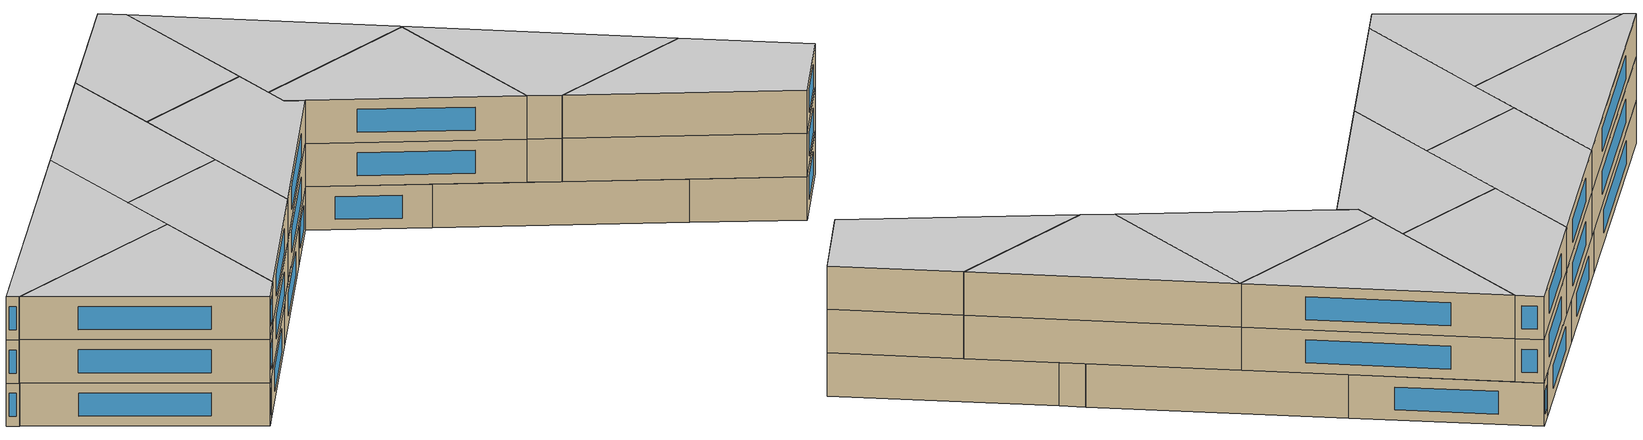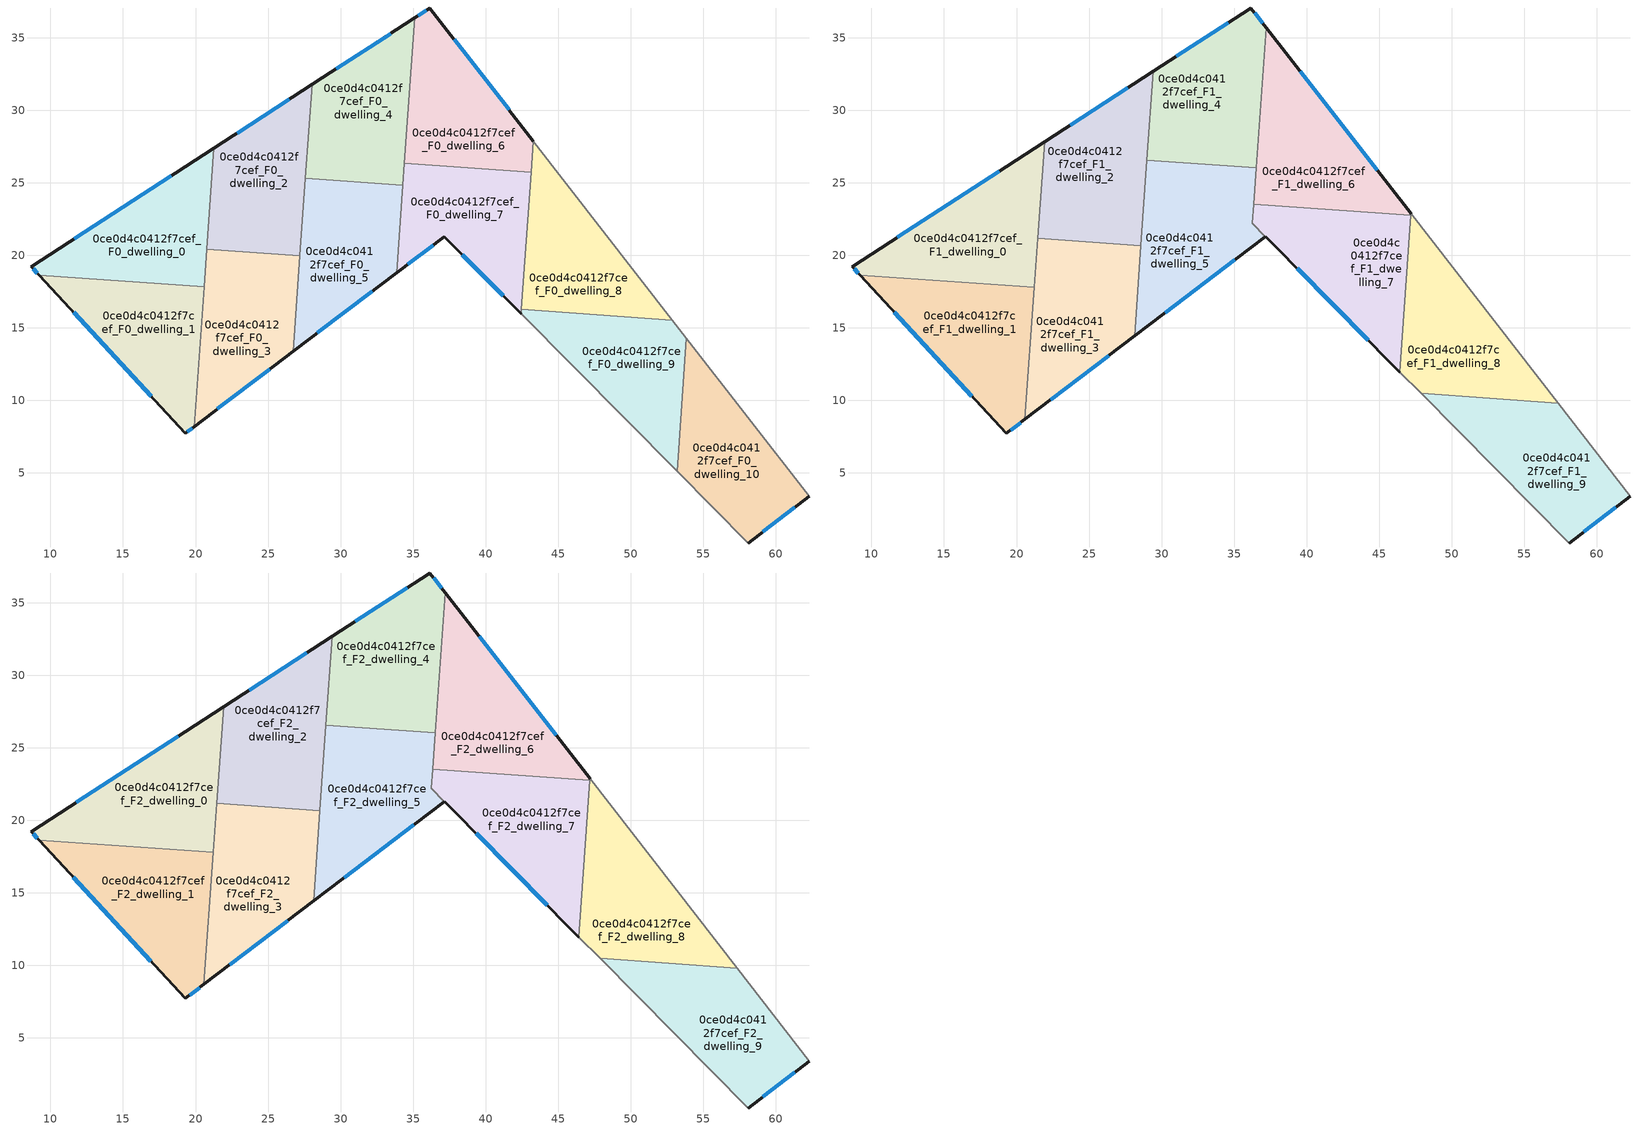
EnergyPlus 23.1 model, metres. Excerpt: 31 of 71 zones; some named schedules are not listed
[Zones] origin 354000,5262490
0ce0d4c0412f7cef_F0_dwelling_0
 floor ground (EU_floor_Construction): 21.27,27.39 20.59,17.82 9.22,18.62 8.67,19.22 z0
 wall outside (EU_wall_Construction): 21.27,27.39 8.67,19.22 9.22,18.62 z0:3
 wall to 0ce0d4c0412f7cef_F0_dwelling_1 (EU_wall_Construction): 9.22,18.62 20.59,17.82 z0:3
 wall to 0ce0d4c0412f7cef_F0_dwelling_2 (EU_wall_Construction): 20.78,20.41 21.27,27.39 z0:3
 wall to 0ce0d4c0412f7cef_F0_dwelling_3 (EU_wall_Construction): 20.6,17.82 20.78,20.41 z0:3
 window (EU_Window_Construction): 8.8,19.08 9.09,18.76 / 18.31,25.47 11.63,21.14 z0.7:2.3
0ce0d4c0412f7cef_F0_dwelling_1
 floor ground (EU_floor_Construction): 20.59,17.82 19.91,8.19 19.3,7.72 9.22,18.62 z0
 wall outside (EU_wall_Construction): 9.22,18.62 19.3,7.72 19.91,8.19 z0:3
 wall to 0ce0d4c0412f7cef_F0_dwelling_3 (EU_wall_Construction): 19.91,8.19 20.59,17.82 z0:3
 window (EU_Window_Construction): 19.44,7.83 19.77,8.08 / 11.59,16.06 16.93,10.28 z0.7:2.3
 ceiling adiabatic (EU_roof_Construction): 19.91,8.19 20.59,17.82 9.22,18.62 19.3,7.72 z3
0ce0d4c0412f7cef_F0_dwelling_10
 floor ground (EU_floor_Construction): 53.85,14.29 62.32,3.39 58.11,0.16 53.2,5.12 z0
 wall outside (EU_wall_Construction): 58.11,0.16 62.32,3.39 z0:3
 wall adiabatic (EU_wall_Construction): 62.32,3.39 53.85,14.29 / 53.2,5.12 58.11,0.16 z0:3
 wall to 0ce0d4c0412f7cef_F0_dwelling_9 (EU_wall_Construction): 53.85,14.29 53.2,5.12 z0:3
 window (EU_Window_Construction): 59.1,0.92 61.33,2.63 z0.7:2.3
0ce0d4c0412f7cef_F0_dwelling_2
 floor ground (EU_floor_Construction): 28.04,31.78 27.2,19.96 20.78,20.41 21.27,27.39 z0
 wall outside (EU_wall_Construction): 28.04,31.78 21.27,27.39 z0:3
 wall to 0ce0d4c0412f7cef_F0_dwelling_3 (EU_wall_Construction): 20.78,20.41 27.2,19.96 z0:3
 wall to 0ce0d4c0412f7cef_F0_dwelling_4 (EU_wall_Construction): 27.58,25.32 28.04,31.78 z0:3
 wall to 0ce0d4c0412f7cef_F0_dwelling_5 (EU_wall_Construction): 27.2,19.96 27.58,25.32 z0:3
 window (EU_Window_Construction): 26.45,30.75 22.86,28.42 z0.7:2.3
0ce0d4c0412f7cef_F0_dwelling_3
 floor ground (EU_floor_Construction): 27.2,19.96 26.74,13.37 19.91,8.19 20.78,20.41 z0
 wall outside (EU_wall_Construction): 19.91,8.19 26.74,13.37 z0:3
 wall to 0ce0d4c0412f7cef_F0_dwelling_5 (EU_wall_Construction): 26.74,13.37 27.2,19.96 z0:3
 window (EU_Window_Construction): 21.52,9.41 25.13,12.16 z0.7:2.3
0ce0d4c0412f7cef_F0_dwelling_4
 floor ground (EU_floor_Construction): 35.11,36.37 34.3,24.84 27.58,25.32 28.04,31.78 z0
 wall outside (EU_wall_Construction): 35.11,36.37 28.04,31.78 z0:3
 wall to 0ce0d4c0412f7cef_F0_dwelling_5 (EU_wall_Construction): 27.58,25.32 34.3,24.84 z0:3
 wall to 0ce0d4c0412f7cef_F0_dwelling_6 (EU_wall_Construction): 34.4,26.35 35.11,36.37 z0:3
 wall to 0ce0d4c0412f7cef_F0_dwelling_7 (EU_wall_Construction): 34.3,24.84 34.4,26.35 z0:3
 window (EU_Window_Construction): 33.45,35.29 29.7,32.86 z0.7:2.3
0ce0d4c0412f7cef_F0_dwelling_5
 floor ground (EU_floor_Construction): 34.3,24.84 33.87,18.79 26.74,13.37 27.58,25.32 z0
 wall outside (EU_wall_Construction): 26.74,13.37 33.87,18.79 z0:3
 wall to 0ce0d4c0412f7cef_F0_dwelling_7 (EU_wall_Construction): 33.87,18.79 34.3,24.84 z0:3
 window (EU_Window_Construction): 28.41,14.64 32.19,17.52 z0.7:2.3
 ceiling adiabatic (EU_roof_Construction): 33.87,18.79 34.3,24.84 28.9,25.22 28.14,14.44 z3
0ce0d4c0412f7cef_F0_dwelling_6
 floor ground (EU_floor_Construction): 36.16,37.05 43.3,27.87 43.15,25.73 34.4,26.34 35.11,36.37 z0
 wall outside (EU_wall_Construction): 43.3,27.87 36.16,37.05 35.11,36.37 z0:3
 wall to 0ce0d4c0412f7cef_F0_dwelling_8 (EU_wall_Construction): 43.15,25.73 43.3,27.87 z0:3
 wall to 0ce0d4c0412f7cef_F0_dwelling_7 (EU_wall_Construction): 34.4,26.34 43.15,25.73 z0:3
 window (EU_Window_Construction): 35.92,36.89 35.36,36.53 / 41.62,30.03 37.84,34.89 z0.7:2.3
 ceiling adiabatic (EU_roof_Construction): 43.15,25.73 43.3,27.87 37.22,35.69 36.55,26.19 z3
0ce0d4c0412f7cef_F0_dwelling_7
 floor ground (EU_floor_Construction): 43.15,25.73 42.45,15.96 37.16,21.29 33.87,18.79 34.4,26.34 z0
 wall outside (EU_wall_Construction): 33.87,18.79 37.16,21.29 42.45,15.96 z0:3
 wall to 0ce0d4c0412f7cef_F0_dwelling_9 (EU_wall_Construction): 42.45,15.96 42.47,16.27 z0:3
 wall to 0ce0d4c0412f7cef_F0_dwelling_8 (EU_wall_Construction): 42.47,16.27 43.15,25.73 z0:3
 window (EU_Window_Construction): 34.64,19.37 36.39,20.7 / 38.41,20.04 41.21,17.21 z0.7:2.3
 ceiling adiabatic (EU_roof_Construction): 42.96,23.05 43.15,25.73 36.55,26.19 36.36,23.52 z3
0ce0d4c0412f7cef_F0_dwelling_8
 floor ground (EU_floor_Construction): 43.3,27.87 52.89,15.53 42.47,16.27 z0
 wall to 0ce0d4c0412f7cef_F0_dwelling_9 (EU_wall_Construction): 42.47,16.27 52.89,15.53 z0:3
 wall adiabatic (EU_wall_Construction): 52.89,15.53 43.3,27.87 z0:3
 ceiling adiabatic (EU_roof_Construction): 47.19,22.75 47.2,22.85 43.3,27.87 42.96,23.05 z3
0ce0d4c0412f7cef_F0_dwelling_9
 floor ground (EU_floor_Construction): 52.89,15.53 53.85,14.29 53.2,5.12 42.45,15.96 42.47,16.27 z0
 wall adiabatic (EU_wall_Construction): 53.85,14.29 52.89,15.53 / 42.45,15.96 53.2,5.12 z0:3
0ce0d4c0412f7cef_F1_dwelling_0
 floor to 0ce0d4c0412f7cef_F0_dwelling_0 (EU_floor_Construction): 21.27,27.39 20.6,17.83 9.21,18.64 8.67,19.22 z3
 floor to 0ce0d4c0412f7cef_F0_dwelling_2 (EU_floor_Construction): 21.94,27.82 21.41,20.37 20.78,20.41 21.27,27.39 z3
 floor to 0ce0d4c0412f7cef_F0_dwelling_3 (EU_floor_Construction): 21.41,20.37 21.23,17.79 20.6,17.83 20.78,20.41 z3
 wall outside (EU_wall_Construction): 21.94,27.82 8.67,19.22 9.21,18.64 z3:6
 wall to 0ce0d4c0412f7cef_F1_dwelling_1 (EU_wall_Construction): 9.21,18.64 21.23,17.79 z3:6
 wall to 0ce0d4c0412f7cef_F1_dwelling_2 (EU_wall_Construction): 21.47,21.16 21.94,27.82 z3:6
 wall to 0ce0d4c0412f7cef_F1_dwelling_3 (EU_wall_Construction): 21.23,17.79 21.47,21.16 z3:6
 window (EU_Window_Construction): 8.8,19.08 9.09,18.77 / 18.82,25.8 11.79,21.24 z3.7:5.3
0ce0d4c0412f7cef_F1_dwelling_1
 floor to 0ce0d4c0412f7cef_F0_dwelling_0 (EU_floor_Construction): 20.6,17.83 20.59,17.82 9.22,18.62 9.21,18.64 z3
 floor to 0ce0d4c0412f7cef_F0_dwelling_3 (EU_floor_Construction): 21.23,17.79 20.58,8.7 19.91,8.19 20.6,17.83 z3
 floor adiabatic (EU_floor_Construction): 20.59,17.82 19.91,8.19 19.3,7.72 9.22,18.62 z3
 wall outside (EU_wall_Construction): 9.21,18.64 19.3,7.72 20.58,8.7 z3:6
 wall to 0ce0d4c0412f7cef_F1_dwelling_3 (EU_wall_Construction): 20.58,8.7 21.23,17.79 z3:6
 window (EU_Window_Construction): 11.58,16.07 16.93,10.29 / 19.6,7.95 20.28,8.47 z3.7:5.3
0ce0d4c0412f7cef_F1_dwelling_2
 floor to 0ce0d4c0412f7cef_F0_dwelling_2 (EU_floor_Construction): 28.04,31.78 27.26,20.75 21.47,21.16 21.94,27.82 z3
 floor to 0ce0d4c0412f7cef_F0_dwelling_4 (EU_floor_Construction): 29.43,32.68 28.9,25.22 27.58,25.32 28.04,31.78 z3
 floor to 0ce0d4c0412f7cef_F0_dwelling_5 (EU_floor_Construction): 28.9,25.22 28.58,20.66 27.26,20.75 27.58,25.32 z3
 wall outside (EU_wall_Construction): 29.43,32.68 21.94,27.82 z3:6
 wall to 0ce0d4c0412f7cef_F1_dwelling_3 (EU_wall_Construction): 21.47,21.16 28.58,20.66 z3:6
 wall to 0ce0d4c0412f7cef_F1_dwelling_4 (EU_wall_Construction): 28.99,26.55 29.43,32.68 z3:6
 wall to 0ce0d4c0412f7cef_F1_dwelling_5 (EU_wall_Construction): 28.58,20.66 28.99,26.55 z3:6
 window (EU_Window_Construction): 27.67,31.54 23.7,28.96 z3.7:5.3
0ce0d4c0412f7cef_F1_dwelling_3
 floor to 0ce0d4c0412f7cef_F0_dwelling_3 (EU_floor_Construction): 27.2,19.96 26.74,13.37 20.58,8.7 21.41,20.37 z3
 floor to 0ce0d4c0412f7cef_F0_dwelling_5 (EU_floor_Construction): 28.58,20.66 28.14,14.44 26.74,13.37 27.26,20.75 z3
 floor to 0ce0d4c0412f7cef_F0_dwelling_2 (EU_floor_Construction): 27.26,20.75 27.2,19.96 21.41,20.37 21.47,21.16 z3
 wall outside (EU_wall_Construction): 20.58,8.7 28.14,14.44 z3:6
 wall to 0ce0d4c0412f7cef_F1_dwelling_5 (EU_wall_Construction): 28.14,14.44 28.58,20.66 z3:6
 window (EU_Window_Construction): 22.36,10.05 26.36,13.09 z3.7:5.3
0ce0d4c0412f7cef_F1_dwelling_4
 floor to 0ce0d4c0412f7cef_F0_dwelling_4 (EU_floor_Construction): 35.11,36.37 34.39,26.17 28.99,26.55 29.43,32.68 z3
 floor to 0ce0d4c0412f7cef_F0_dwelling_6 (EU_floor_Construction): 36.16,37.05 37.22,35.69 36.55,26.19 34.4,26.34 35.11,36.37 z3
 floor to 0ce0d4c0412f7cef_F0_dwelling_7 (EU_floor_Construction): 36.55,26.19 36.54,26.02 34.39,26.17 34.4,26.34 z3
 wall outside (EU_wall_Construction): 37.22,35.69 36.16,37.05 29.43,32.68 z3:6
 wall to 0ce0d4c0412f7cef_F1_dwelling_5 (EU_wall_Construction): 28.99,26.55 36.54,26.02 z3:6
 wall to 0ce0d4c0412f7cef_F1_dwelling_6 (EU_wall_Construction): 36.54,26.02 37.22,35.69 z3:6
 window (EU_Window_Construction): 36.97,36.01 36.41,36.73 / 34.58,36.02 31.01,33.71 z3.7:5.3
0ce0d4c0412f7cef_F1_dwelling_5
 floor to 0ce0d4c0412f7cef_F0_dwelling_4 (EU_floor_Construction): 34.39,26.17 34.3,24.84 28.9,25.22 28.99,26.55 z3
 floor to 0ce0d4c0412f7cef_F0_dwelling_7 (EU_floor_Construction): 36.54,26.02 36.27,22.2 37.16,21.29 33.87,18.79 34.39,26.17 z3
 floor adiabatic (EU_floor_Construction): 34.39,26.17 33.87,18.79 28.14,14.44 28.9,25.22 34.3,24.84 z3
 wall outside (EU_wall_Construction): 28.14,14.44 37.16,21.29 z3:6
 wall to 0ce0d4c0412f7cef_F1_dwelling_7 (EU_wall_Construction): 37.16,21.29 36.27,22.19 / 36.27,22.2 36.36,23.52 z3:6
 wall to 0ce0d4c0412f7cef_F1_dwelling_6 (EU_wall_Construction): 36.36,23.52 36.54,26.02 z3:6
 window (EU_Window_Construction): 30.26,16.05 35.04,19.68 z3.7:5.3
0ce0d4c0412f7cef_F1_dwelling_6
 floor adiabatic (EU_floor_Construction): 37.22,35.69 47.2,22.85 47.19,22.75 36.36,23.52 z3
 wall outside (EU_wall_Construction): 47.2,22.85 37.22,35.69 z3:6
 wall to 0ce0d4c0412f7cef_F1_dwelling_7 (EU_wall_Construction): 36.36,23.52 47.19,22.75 z3:6
 wall to 0ce0d4c0412f7cef_F1_dwelling_8 (EU_wall_Construction): 47.19,22.75 47.2,22.85 z3:6
 window (EU_Window_Construction): 44.86,25.86 39.57,32.67 z3.7:5.3
0ce0d4c0412f7cef_F1_dwelling_7
 floor to 0ce0d4c0412f7cef_F0_dwelling_7 (EU_floor_Construction): 42.96,23.05 42.45,15.96 37.16,21.29 36.27,22.2 36.36,23.52 z3
 floor to 0ce0d4c0412f7cef_F0_dwelling_8 (EU_floor_Construction): 47.19,22.75 46.71,15.97 42.47,16.27 42.96,23.05 z3
 floor to 0ce0d4c0412f7cef_F0_dwelling_9 (EU_floor_Construction): 46.71,15.97 46.43,11.95 42.45,15.96 42.47,16.27 z3
 wall outside (EU_wall_Construction): 37.17,21.29 46.43,11.95 z3:6
 wall to 0ce0d4c0412f7cef_F1_dwelling_8 (EU_wall_Construction): 46.43,11.95 47.19,22.75 z3:6
 window (EU_Window_Construction): 39.34,19.09 44.25,14.14 z3.7:5.3
0ce0d4c0412f7cef_F1_dwelling_8
 floor to 0ce0d4c0412f7cef_F0_dwelling_9 (EU_floor_Construction): 52.89,15.53 53.85,14.29 53.55,10.07 47.89,10.47 46.43,11.95 46.71,15.97 z3
 floor to 0ce0d4c0412f7cef_F0_dwelling_10 (EU_floor_Construction): 53.85,14.29 57.34,9.8 53.55,10.07 z3
 floor to 0ce0d4c0412f7cef_F0_dwelling_8 (EU_floor_Construction): 47.2,22.85 52.89,15.53 46.71,15.97 z3
 wall adiabatic (EU_wall_Construction): 57.34,9.8 47.2,22.85 / 46.43,11.95 47.89,10.47 z3:6
 wall to 0ce0d4c0412f7cef_F1_dwelling_9 (EU_wall_Construction): 47.89,10.47 57.34,9.8 z3:6
0ce0d4c0412f7cef_F1_dwelling_9
 floor to 0ce0d4c0412f7cef_F0_dwelling_10 (EU_floor_Construction): 57.34,9.8 62.32,3.39 58.11,0.16 53.2,5.12 53.55,10.07 z3
 floor to 0ce0d4c0412f7cef_F0_dwelling_9 (EU_floor_Construction): 53.55,10.07 53.2,5.12 47.89,10.47 z3
 wall outside (EU_wall_Construction): 58.11,0.16 62.32,3.39 z3:6
 wall adiabatic (EU_wall_Construction): 62.32,3.39 57.34,9.8 / 47.89,10.47 58.11,0.16 z3:6
 window (EU_Window_Construction): 59.1,0.92 61.33,2.63 z3.7:5.3
0ce0d4c0412f7cef_F2_dwelling_0
 floor to 0ce0d4c0412f7cef_F1_dwelling_0 (EU_floor_Construction): 21.94,27.82 21.23,17.79 9.21,18.64 8.67,19.22 z6
 wall outside (EU_wall_Construction): 21.94,27.82 8.67,19.22 9.21,18.64 z6:9
 wall to 0ce0d4c0412f7cef_F2_dwelling_1 (EU_wall_Construction): 9.21,18.64 21.23,17.79 z6:9
 wall to 0ce0d4c0412f7cef_F2_dwelling_2 (EU_wall_Construction): 21.47,21.16 21.94,27.82 z6:9
 wall to 0ce0d4c0412f7cef_F2_dwelling_3 (EU_wall_Construction): 21.23,17.79 21.47,21.16 z6:9
 window (EU_Window_Construction): 8.8,19.08 9.09,18.77 / 18.82,25.8 11.79,21.24 z6.7:8.3
 ceiling to 0ce0d4c0412f7cef_F3_dwelling_0 (EU_floor_Construction): 21.23,17.79 21.94,27.82 8.67,19.22 9.21,18.64 z9
0ce0d4c0412f7cef_F2_dwelling_1
 floor to 0ce0d4c0412f7cef_F1_dwelling_1 (EU_floor_Construction): 21.23,17.79 20.58,8.7 19.3,7.72 9.21,18.64 z6
 wall outside (EU_wall_Construction): 9.21,18.64 19.3,7.72 20.58,8.7 z6:9
 wall to 0ce0d4c0412f7cef_F2_dwelling_3 (EU_wall_Construction): 20.58,8.7 21.23,17.79 z6:9
 window (EU_Window_Construction): 11.58,16.07 16.93,10.29 / 19.6,7.95 20.28,8.47 z6.7:8.3
 ceiling to 0ce0d4c0412f7cef_F3_dwelling_1 (EU_floor_Construction): 20.58,8.7 21.23,17.79 9.21,18.64 19.3,7.72 z9
0ce0d4c0412f7cef_F2_dwelling_2
 floor to 0ce0d4c0412f7cef_F1_dwelling_2 (EU_floor_Construction): 29.43,32.68 28.58,20.66 21.47,21.16 21.94,27.82 z6
 wall outside (EU_wall_Construction): 29.43,32.68 21.94,27.82 z6:9
 wall to 0ce0d4c0412f7cef_F2_dwelling_3 (EU_wall_Construction): 21.47,21.16 28.58,20.66 z6:9
 wall to 0ce0d4c0412f7cef_F2_dwelling_4 (EU_wall_Construction): 28.99,26.55 29.43,32.68 z6:9
 wall to 0ce0d4c0412f7cef_F2_dwelling_5 (EU_wall_Construction): 28.58,20.66 28.99,26.55 z6:9
 window (EU_Window_Construction): 27.67,31.54 23.7,28.96 z6.7:8.3
 ceiling to 0ce0d4c0412f7cef_F3_dwelling_2 (EU_floor_Construction): 28.58,20.66 29.43,32.68 21.94,27.82 21.47,21.16 z9
0ce0d4c0412f7cef_F2_dwelling_3
 floor to 0ce0d4c0412f7cef_F1_dwelling_3 (EU_floor_Construction): 28.58,20.66 28.14,14.44 20.58,8.7 21.47,21.16 z6
 wall outside (EU_wall_Construction): 20.58,8.7 28.14,14.44 z6:9
 wall to 0ce0d4c0412f7cef_F2_dwelling_5 (EU_wall_Construction): 28.14,14.44 28.58,20.66 z6:9
 window (EU_Window_Construction): 22.36,10.05 26.36,13.09 z6.7:8.3
 ceiling to 0ce0d4c0412f7cef_F3_dwelling_3 (EU_floor_Construction): 28.14,14.44 28.58,20.66 21.47,21.16 20.58,8.7 z9
0ce0d4c0412f7cef_F2_dwelling_4
 floor to 0ce0d4c0412f7cef_F1_dwelling_4 (EU_floor_Construction): 36.16,37.05 37.22,35.69 36.54,26.02 28.99,26.55 29.43,32.68 z6
 wall outside (EU_wall_Construction): 37.22,35.69 36.16,37.05 29.43,32.68 z6:9
 wall to 0ce0d4c0412f7cef_F2_dwelling_5 (EU_wall_Construction): 28.99,26.55 36.54,26.02 z6:9
 wall to 0ce0d4c0412f7cef_F2_dwelling_6 (EU_wall_Construction): 36.54,26.02 37.22,35.69 z6:9
 window (EU_Window_Construction): 36.97,36.01 36.41,36.73 / 34.58,36.02 31.01,33.71 z6.7:8.3
 ceiling to 0ce0d4c0412f7cef_F3_dwelling_4 (EU_floor_Construction): 36.54,26.02 37.22,35.69 36.16,37.05 29.43,32.68 28.99,26.55 z9
0ce0d4c0412f7cef_F2_dwelling_5
 floor to 0ce0d4c0412f7cef_F1_dwelling_5 (EU_floor_Construction): 36.54,26.02 36.27,22.19 37.16,21.29 28.14,14.44 28.99,26.55 z6
 wall outside (EU_wall_Construction): 28.14,14.44 37.16,21.29 z6:9
 wall to 0ce0d4c0412f7cef_F2_dwelling_7 (EU_wall_Construction): 37.16,21.29 36.27,22.19 / 36.27,22.2 36.36,23.52 z6:9
 wall to 0ce0d4c0412f7cef_F2_dwelling_6 (EU_wall_Construction): 36.36,23.52 36.54,26.02 z6:9
 window (EU_Window_Construction): 30.26,16.05 35.04,19.68 z6.7:8.3
 ceiling to 0ce0d4c0412f7cef_F3_dwelling_5 (EU_floor_Construction): 37.16,21.29 36.27,22.19 36.54,26.02 28.99,26.55 28.14,14.44 z9
0ce0d4c0412f7cef_F2_dwelling_6
 floor to 0ce0d4c0412f7cef_F1_dwelling_6 (EU_floor_Construction): 37.22,35.69 47.2,22.85 47.19,22.75 36.36,23.52 z6
 wall outside (EU_wall_Construction): 47.2,22.85 37.22,35.69 z6:9
 wall to 0ce0d4c0412f7cef_F2_dwelling_7 (EU_wall_Construction): 36.36,23.52 47.19,22.75 z6:9
 wall to 0ce0d4c0412f7cef_F2_dwelling_8 (EU_wall_Construction): 47.19,22.75 47.2,22.85 z6:9
 window (EU_Window_Construction): 44.86,25.86 39.57,32.67 z6.7:8.3
 ceiling to 0ce0d4c0412f7cef_F3_dwelling_6 (EU_floor_Construction): 47.19,22.75 47.2,22.85 37.22,35.69 36.36,23.52 z9
0ce0d4c0412f7cef_F2_dwelling_7
 floor to 0ce0d4c0412f7cef_F1_dwelling_7 (EU_floor_Construction): 47.19,22.75 46.43,11.95 37.17,21.29 36.27,22.2 36.36,23.52 z6
 wall outside (EU_wall_Construction): 37.17,21.29 46.43,11.95 z6:9
 wall to 0ce0d4c0412f7cef_F2_dwelling_8 (EU_wall_Construction): 46.43,11.95 47.19,22.75 z6:9
 window (EU_Window_Construction): 39.34,19.09 44.25,14.14 z6.7:8.3
 ceiling to 0ce0d4c0412f7cef_F3_dwelling_7 (EU_floor_Construction): 46.43,11.95 47.19,22.75 36.36,23.52 36.27,22.2 37.17,21.29 z9
0ce0d4c0412f7cef_F2_dwelling_8
 floor to 0ce0d4c0412f7cef_F1_dwelling_8 (EU_floor_Construction): 47.2,22.85 57.34,9.8 47.89,10.47 46.43,11.95 z6
 wall adiabatic (EU_wall_Construction): 57.34,9.8 47.2,22.85 / 46.43,11.95 47.89,10.47 z6:9
 wall to 0ce0d4c0412f7cef_F2_dwelling_9 (EU_wall_Construction): 47.89,10.47 57.34,9.8 z6:9
 ceiling to 0ce0d4c0412f7cef_F3_dwelling_8 (EU_floor_Construction): 57.34,9.8 47.2,22.85 46.43,11.95 47.89,10.47 z9
0ce0d4c0412f7cef_F2_dwelling_9
 floor to 0ce0d4c0412f7cef_F1_dwelling_9 (EU_floor_Construction): 57.34,9.8 62.32,3.39 58.11,0.16 47.89,10.47 z6
 wall outside (EU_wall_Construction): 58.11,0.16 62.32,3.39 z6:9
 wall adiabatic (EU_wall_Construction): 62.32,3.39 57.34,9.8 / 47.89,10.47 58.11,0.16 z6:9
 window (EU_Window_Construction): 59.1,0.92 61.33,2.63 z6.7:8.3
 ceiling to 0ce0d4c0412f7cef_F3_dwelling_9 (EU_floor_Construction): 62.32,3.39 57.34,9.8 47.89,10.47 58.11,0.16 z9
[Building]
EU S2 Campaign: North Axis=0; Terrain=City; Solar Distribution=FullExterior
[Site:Location]
Budapest.Ferenc.Liszt.Intl.AP: Latitude=47.437; Longitude=19.256; Time Zone=1; Elevation=185
[SizingPeriod:WeatherFileDays]
AnnualSizingPeriod: Begin Month=1; Begin Day of Month=1; End Month=12; End Day of Month=31; Day of Week for Start Day=Monday; Use Weather File Daylight Saving Period=No; Use Weather File Rain and Snow Indicators=No
[MATERIAL]
EU_InternalMass_Material: Roughness=MediumRough; Thickness=0.1; Conductivity=1; Density=1800; Specific Heat=900; Thermal Absorptance=0.9; Solar Absorptance=0.7; Visible Absorptance=0.7
[MATERIAL:NOMASS] Roughness=MediumRough; Thermal Absorptance=0.9; Solar Absorptance=0.7; Visible Absorptance=0.7
Name | Thermal Resistance
EU_wall_NoMass | 0.832559
EU_roof_NoMass | 1.39638
EU_floor_NoMass | 0.872794
[WINDOWMATERIAL:SIMPLEGLAZINGSYSTEM]
EU_Window_SimpleGlazing: UFactor=2.79869; Solar Heat Gain Coefficient=0.75; Visible Transmittance=0.75
[CONSTRUCTION]
EU_wall_Construction: EU_wall_NoMass
EU_roof_Construction: EU_roof_NoMass
EU_floor_Construction: EU_floor_NoMass
EU_Window_Construction: EU_Window_SimpleGlazing
EU_InternalMass_Construction: EU_InternalMass_Material
[ZONE] Type=1; Multiplier=1; Ceiling Height=autocalculate; Floor Area=autocalculate; Part of Total Floor Area=Yes
Name | Volume
0ce0d4c0412f7cef_F0_dwelling_0; 0ce0d4c0412f7cef_F0_dwelling_6 | 182.119
0ce0d4c0412f7cef_F1_dwelling_0; 0ce0d4c0412f7cef_F2_dwelling_0 | 200.357
0ce0d4c0412f7cef_F0_dwelling_1 | 182.14
0ce0d4c0412f7cef_F1_dwelling_1; 0ce0d4c0412f7cef_F2_dwelling_1 | 200.328
0ce0d4c0412f7cef_F0_dwelling_10 | 182.141
0ce0d4c0412f7cef_F0_dwelling_2 | 182.099
0ce0d4c0412f7cef_F1_dwelling_2; 0ce0d4c0412f7cef_F2_dwelling_2 | 200.32
0ce0d4c0412f7cef_F0_dwelling_3 | 182.105
0ce0d4c0412f7cef_F1_dwelling_3; 0ce0d4c0412f7cef_F2_dwelling_3 | 200.325
0ce0d4c0412f7cef_F0_dwelling_4 | 182.111
0ce0d4c0412f7cef_F1_dwelling_4; 0ce0d4c0412f7cef_F2_dwelling_4 | 200.333
0ce0d4c0412f7cef_F0_dwelling_5 | 182.133
0ce0d4c0412f7cef_F1_dwelling_5; 0ce0d4c0412f7cef_F2_dwelling_5 | 202.737
0ce0d4c0412f7cef_F1_dwelling_6; 0ce0d4c0412f7cef_F2_dwelling_6 | 200.359
0ce0d4c0412f7cef_F0_dwelling_7 | 182.136
0ce0d4c0412f7cef_F1_dwelling_7; 0ce0d4c0412f7cef_F2_dwelling_7 | 197.947
0ce0d4c0412f7cef_F0_dwelling_8 | 182.123
0ce0d4c0412f7cef_F1_dwelling_8; 0ce0d4c0412f7cef_F2_dwelling_8 | 200.335
0ce0d4c0412f7cef_F0_dwelling_9 | 182.108
0ce0d4c0412f7cef_F1_dwelling_9; 0ce0d4c0412f7cef_F2_dwelling_9 | 200.336
[INTERNALMASS] Construction=EU_InternalMass_Construction
Name | Zone or ZoneList | Surface Area
0ce0d4c0412f7cef_F0_dwelling_0_EU_InternalMass | 0ce0d4c0412f7cef_F0_dwelling_0 | 60.7087
0ce0d4c0412f7cef_F0_dwelling_1_EU_InternalMass | 0ce0d4c0412f7cef_F0_dwelling_1 | 60.7115
0ce0d4c0412f7cef_F0_dwelling_2_EU_InternalMass | 0ce0d4c0412f7cef_F0_dwelling_2 | 60.7005
0ce0d4c0412f7cef_F0_dwelling_3_EU_InternalMass | 0ce0d4c0412f7cef_F0_dwelling_3 | 60.7008
0ce0d4c0412f7cef_F0_dwelling_4_EU_InternalMass | 0ce0d4c0412f7cef_F0_dwelling_4 | 60.7039
0ce0d4c0412f7cef_F0_dwelling_5_EU_InternalMass | 0ce0d4c0412f7cef_F0_dwelling_5 | 60.7135
0ce0d4c0412f7cef_F0_dwelling_6_EU_InternalMass | 0ce0d4c0412f7cef_F0_dwelling_6 | 60.7042
0ce0d4c0412f7cef_F0_dwelling_7_EU_InternalMass | 0ce0d4c0412f7cef_F0_dwelling_7 | 60.7107
0ce0d4c0412f7cef_F0_dwelling_8_EU_InternalMass | 0ce0d4c0412f7cef_F0_dwelling_8 | 60.7091
0ce0d4c0412f7cef_F0_dwelling_9_EU_InternalMass | 0ce0d4c0412f7cef_F0_dwelling_9 | 60.7027
0ce0d4c0412f7cef_F0_dwelling_10_EU_InternalMass | 0ce0d4c0412f7cef_F0_dwelling_10 | 60.7137
0ce0d4c0412f7cef_F1_dwelling_0_EU_InternalMass | 0ce0d4c0412f7cef_F1_dwelling_0 | 66.7853
0ce0d4c0412f7cef_F1_dwelling_1_EU_InternalMass | 0ce0d4c0412f7cef_F1_dwelling_1 | 66.7766
0ce0d4c0412f7cef_F1_dwelling_2_EU_InternalMass | 0ce0d4c0412f7cef_F1_dwelling_2 | 66.7736
0ce0d4c0412f7cef_F1_dwelling_3_EU_InternalMass | 0ce0d4c0412f7cef_F1_dwelling_3 | 66.7754
0ce0d4c0412f7cef_F1_dwelling_4_EU_InternalMass | 0ce0d4c0412f7cef_F1_dwelling_4 | 66.7779
0ce0d4c0412f7cef_F1_dwelling_5_EU_InternalMass | 0ce0d4c0412f7cef_F1_dwelling_5 | 67.5834
0ce0d4c0412f7cef_F1_dwelling_6_EU_InternalMass | 0ce0d4c0412f7cef_F1_dwelling_6 | 66.7846
0ce0d4c0412f7cef_F1_dwelling_7_EU_InternalMass | 0ce0d4c0412f7cef_F1_dwelling_7 | 65.9809
0ce0d4c0412f7cef_F1_dwelling_8_EU_InternalMass | 0ce0d4c0412f7cef_F1_dwelling_8 | 66.7798
0ce0d4c0412f7cef_F1_dwelling_9_EU_InternalMass | 0ce0d4c0412f7cef_F1_dwelling_9 | 66.7788
0ce0d4c0412f7cef_F2_dwelling_0_EU_InternalMass | 0ce0d4c0412f7cef_F2_dwelling_0 | 66.7853
0ce0d4c0412f7cef_F2_dwelling_1_EU_InternalMass | 0ce0d4c0412f7cef_F2_dwelling_1 | 66.7766
0ce0d4c0412f7cef_F2_dwelling_2_EU_InternalMass | 0ce0d4c0412f7cef_F2_dwelling_2 | 66.7736
0ce0d4c0412f7cef_F2_dwelling_3_EU_InternalMass | 0ce0d4c0412f7cef_F2_dwelling_3 | 66.7754
0ce0d4c0412f7cef_F2_dwelling_4_EU_InternalMass | 0ce0d4c0412f7cef_F2_dwelling_4 | 66.7779
0ce0d4c0412f7cef_F2_dwelling_5_EU_InternalMass | 0ce0d4c0412f7cef_F2_dwelling_5 | 67.5834
0ce0d4c0412f7cef_F2_dwelling_6_EU_InternalMass | 0ce0d4c0412f7cef_F2_dwelling_6 | 66.7846
0ce0d4c0412f7cef_F2_dwelling_7_EU_InternalMass | 0ce0d4c0412f7cef_F2_dwelling_7 | 65.9809
0ce0d4c0412f7cef_F2_dwelling_8_EU_InternalMass | 0ce0d4c0412f7cef_F2_dwelling_8 | 66.7798
0ce0d4c0412f7cef_F2_dwelling_9_EU_InternalMass | 0ce0d4c0412f7cef_F2_dwelling_9 | 66.7788
[OTHEREQUIPMENT] Fuel Type=Electricity; Design Level Calculation Method=Watts/Area; Power per Zone Floor Area=1; Fraction Latent=0; Fraction Radiant=0; Fraction Lost=0; Carbon Dioxide Generation Rate=0; EndUse Subcategory=EU_Step8_InternalGains
Name | Zone or ZoneList or Space or SpaceList | Schedule
EU_Step8_InternalGain_0ce0d4c0412f7cef_F0_dwelling_0_f000 | 0ce0d4c0412f7cef_F0_dwelling_0 | EU_Step8_GainSchedule_0ce0d4c0412f7cef_F0_dwelling_0_f000
EU_Step8_InternalGain_0ce0d4c0412f7cef_F0_dwelling_1_f000 | 0ce0d4c0412f7cef_F0_dwelling_1 | EU_Step8_GainSchedule_0ce0d4c0412f7cef_F0_dwelling_1_f000
EU_Step8_InternalGain_0ce0d4c0412f7cef_F0_dwelling_2_f000 | 0ce0d4c0412f7cef_F0_dwelling_2 | EU_Step8_GainSchedule_0ce0d4c0412f7cef_F0_dwelling_2_f000
EU_Step8_InternalGain_0ce0d4c0412f7cef_F0_dwelling_3_f000 | 0ce0d4c0412f7cef_F0_dwelling_3 | EU_Step8_GainSchedule_0ce0d4c0412f7cef_F0_dwelling_3_f000
EU_Step8_InternalGain_0ce0d4c0412f7cef_F0_dwelling_4_f000 | 0ce0d4c0412f7cef_F0_dwelling_4 | EU_Step8_GainSchedule_0ce0d4c0412f7cef_F0_dwelling_4_f000
EU_Step8_InternalGain_0ce0d4c0412f7cef_F0_dwelling_5_f000 | 0ce0d4c0412f7cef_F0_dwelling_5 | EU_Step8_GainSchedule_0ce0d4c0412f7cef_F0_dwelling_5_f000
EU_Step8_InternalGain_0ce0d4c0412f7cef_F0_dwelling_6_f000 | 0ce0d4c0412f7cef_F0_dwelling_6 | EU_Step8_GainSchedule_0ce0d4c0412f7cef_F0_dwelling_6_f000
EU_Step8_InternalGain_0ce0d4c0412f7cef_F0_dwelling_7_f000 | 0ce0d4c0412f7cef_F0_dwelling_7 | EU_Step8_GainSchedule_0ce0d4c0412f7cef_F0_dwelling_7_f000
EU_Step8_InternalGain_0ce0d4c0412f7cef_F0_dwelling_8_f000 | 0ce0d4c0412f7cef_F0_dwelling_8 | EU_Step8_GainSchedule_0ce0d4c0412f7cef_F0_dwelling_8_f000
EU_Step8_InternalGain_0ce0d4c0412f7cef_F0_dwelling_9_f000 | 0ce0d4c0412f7cef_F0_dwelling_9 | EU_Step8_GainSchedule_0ce0d4c0412f7cef_F0_dwelling_9_f000
EU_Step8_InternalGain_0ce0d4c0412f7cef_F0_dwelling_10_f000 | 0ce0d4c0412f7cef_F0_dwelling_10 | EU_Step8_GainSchedule_0ce0d4c0412f7cef_F0_dwelling_10_f000
EU_Step8_InternalGain_0ce0d4c0412f7cef_F1_dwelling_0_f000 | 0ce0d4c0412f7cef_F1_dwelling_0 | EU_Step8_GainSchedule_0ce0d4c0412f7cef_F1_dwelling_0_f000
EU_Step8_InternalGain_0ce0d4c0412f7cef_F1_dwelling_1_f000 | 0ce0d4c0412f7cef_F1_dwelling_1 | EU_Step8_GainSchedule_0ce0d4c0412f7cef_F1_dwelling_1_f000
EU_Step8_InternalGain_0ce0d4c0412f7cef_F1_dwelling_2_f000 | 0ce0d4c0412f7cef_F1_dwelling_2 | EU_Step8_GainSchedule_0ce0d4c0412f7cef_F1_dwelling_2_f000
EU_Step8_InternalGain_0ce0d4c0412f7cef_F1_dwelling_3_f000 | 0ce0d4c0412f7cef_F1_dwelling_3 | EU_Step8_GainSchedule_0ce0d4c0412f7cef_F1_dwelling_3_f000
EU_Step8_InternalGain_0ce0d4c0412f7cef_F1_dwelling_4_f000 | 0ce0d4c0412f7cef_F1_dwelling_4 | EU_Step8_GainSchedule_0ce0d4c0412f7cef_F1_dwelling_4_f000
EU_Step8_InternalGain_0ce0d4c0412f7cef_F1_dwelling_5_f000 | 0ce0d4c0412f7cef_F1_dwelling_5 | EU_Step8_GainSchedule_0ce0d4c0412f7cef_F1_dwelling_5_f000
EU_Step8_InternalGain_0ce0d4c0412f7cef_F1_dwelling_6_f000 | 0ce0d4c0412f7cef_F1_dwelling_6 | EU_Step8_GainSchedule_0ce0d4c0412f7cef_F1_dwelling_6_f000
EU_Step8_InternalGain_0ce0d4c0412f7cef_F1_dwelling_7_f000 | 0ce0d4c0412f7cef_F1_dwelling_7 | EU_Step8_GainSchedule_0ce0d4c0412f7cef_F1_dwelling_7_f000
EU_Step8_InternalGain_0ce0d4c0412f7cef_F1_dwelling_8_f000 | 0ce0d4c0412f7cef_F1_dwelling_8 | EU_Step8_GainSchedule_0ce0d4c0412f7cef_F1_dwelling_8_f000
EU_Step8_InternalGain_0ce0d4c0412f7cef_F1_dwelling_9_f000 | 0ce0d4c0412f7cef_F1_dwelling_9 | EU_Step8_GainSchedule_0ce0d4c0412f7cef_F1_dwelling_9_f000
EU_Step8_InternalGain_0ce0d4c0412f7cef_F2_dwelling_0_f000 | 0ce0d4c0412f7cef_F2_dwelling_0 | EU_Step8_GainSchedule_0ce0d4c0412f7cef_F2_dwelling_0_f000
EU_Step8_InternalGain_0ce0d4c0412f7cef_F2_dwelling_1_f000 | 0ce0d4c0412f7cef_F2_dwelling_1 | EU_Step8_GainSchedule_0ce0d4c0412f7cef_F2_dwelling_1_f000
EU_Step8_InternalGain_0ce0d4c0412f7cef_F2_dwelling_2_f000 | 0ce0d4c0412f7cef_F2_dwelling_2 | EU_Step8_GainSchedule_0ce0d4c0412f7cef_F2_dwelling_2_f000
EU_Step8_InternalGain_0ce0d4c0412f7cef_F2_dwelling_3_f000 | 0ce0d4c0412f7cef_F2_dwelling_3 | EU_Step8_GainSchedule_0ce0d4c0412f7cef_F2_dwelling_3_f000
EU_Step8_InternalGain_0ce0d4c0412f7cef_F2_dwelling_4_f000 | 0ce0d4c0412f7cef_F2_dwelling_4 | EU_Step8_GainSchedule_0ce0d4c0412f7cef_F2_dwelling_4_f000
EU_Step8_InternalGain_0ce0d4c0412f7cef_F2_dwelling_5_f000 | 0ce0d4c0412f7cef_F2_dwelling_5 | EU_Step8_GainSchedule_0ce0d4c0412f7cef_F2_dwelling_5_f000
EU_Step8_InternalGain_0ce0d4c0412f7cef_F2_dwelling_6_f000 | 0ce0d4c0412f7cef_F2_dwelling_6 | EU_Step8_GainSchedule_0ce0d4c0412f7cef_F2_dwelling_6_f000
EU_Step8_InternalGain_0ce0d4c0412f7cef_F2_dwelling_7_f000 | 0ce0d4c0412f7cef_F2_dwelling_7 | EU_Step8_GainSchedule_0ce0d4c0412f7cef_F2_dwelling_7_f000
EU_Step8_InternalGain_0ce0d4c0412f7cef_F2_dwelling_8_f000 | 0ce0d4c0412f7cef_F2_dwelling_8 | EU_Step8_GainSchedule_0ce0d4c0412f7cef_F2_dwelling_8_f000
EU_Step8_InternalGain_0ce0d4c0412f7cef_F2_dwelling_9_f000 | 0ce0d4c0412f7cef_F2_dwelling_9 | EU_Step8_GainSchedule_0ce0d4c0412f7cef_F2_dwelling_9_f000
[ZONEVENTILATION:DESIGNFLOWRATE] Schedule=EU_AlwaysOn; Design Flow Rate Calculation Method=AirChanges/Hour; Air Changes per Hour=0.475469; Ventilation Type=Natural; Fan Pressure Rise=0; Fan Total Efficiency=1; Constant Term Coefficient=1; Temperature Term Coefficient=0; Velocity Term Coefficient=0; Velocity Squared Term Coefficient=0; Minimum Indoor Temperature=-100; Maximum Indoor Temperature=100; Delta Temperature=-100; Minimum Outdoor Temperature=-100; Maximum Outdoor Temperature=100; Maximum Wind Speed=40
Name | Zone or ZoneList or Space or SpaceList
EU_ConstantAir_0ce0d4c0412f7cef_F0_dwelling_0 | 0ce0d4c0412f7cef_F0_dwelling_0
EU_ConstantAir_0ce0d4c0412f7cef_F0_dwelling_1 | 0ce0d4c0412f7cef_F0_dwelling_1
EU_ConstantAir_0ce0d4c0412f7cef_F0_dwelling_2 | 0ce0d4c0412f7cef_F0_dwelling_2
EU_ConstantAir_0ce0d4c0412f7cef_F0_dwelling_3 | 0ce0d4c0412f7cef_F0_dwelling_3
EU_ConstantAir_0ce0d4c0412f7cef_F0_dwelling_4 | 0ce0d4c0412f7cef_F0_dwelling_4
EU_ConstantAir_0ce0d4c0412f7cef_F0_dwelling_5 | 0ce0d4c0412f7cef_F0_dwelling_5
EU_ConstantAir_0ce0d4c0412f7cef_F0_dwelling_6 | 0ce0d4c0412f7cef_F0_dwelling_6
EU_ConstantAir_0ce0d4c0412f7cef_F0_dwelling_7 | 0ce0d4c0412f7cef_F0_dwelling_7
EU_ConstantAir_0ce0d4c0412f7cef_F0_dwelling_8 | 0ce0d4c0412f7cef_F0_dwelling_8
EU_ConstantAir_0ce0d4c0412f7cef_F0_dwelling_9 | 0ce0d4c0412f7cef_F0_dwelling_9
EU_ConstantAir_0ce0d4c0412f7cef_F0_dwelling_10 | 0ce0d4c0412f7cef_F0_dwelling_10
EU_ConstantAir_0ce0d4c0412f7cef_F1_dwelling_0 | 0ce0d4c0412f7cef_F1_dwelling_0
EU_ConstantAir_0ce0d4c0412f7cef_F1_dwelling_1 | 0ce0d4c0412f7cef_F1_dwelling_1
EU_ConstantAir_0ce0d4c0412f7cef_F1_dwelling_2 | 0ce0d4c0412f7cef_F1_dwelling_2
EU_ConstantAir_0ce0d4c0412f7cef_F1_dwelling_3 | 0ce0d4c0412f7cef_F1_dwelling_3
EU_ConstantAir_0ce0d4c0412f7cef_F1_dwelling_4 | 0ce0d4c0412f7cef_F1_dwelling_4
EU_ConstantAir_0ce0d4c0412f7cef_F1_dwelling_5 | 0ce0d4c0412f7cef_F1_dwelling_5
EU_ConstantAir_0ce0d4c0412f7cef_F1_dwelling_6 | 0ce0d4c0412f7cef_F1_dwelling_6
EU_ConstantAir_0ce0d4c0412f7cef_F1_dwelling_7 | 0ce0d4c0412f7cef_F1_dwelling_7
EU_ConstantAir_0ce0d4c0412f7cef_F1_dwelling_8 | 0ce0d4c0412f7cef_F1_dwelling_8
EU_ConstantAir_0ce0d4c0412f7cef_F1_dwelling_9 | 0ce0d4c0412f7cef_F1_dwelling_9
EU_ConstantAir_0ce0d4c0412f7cef_F2_dwelling_0 | 0ce0d4c0412f7cef_F2_dwelling_0
EU_ConstantAir_0ce0d4c0412f7cef_F2_dwelling_1 | 0ce0d4c0412f7cef_F2_dwelling_1
EU_ConstantAir_0ce0d4c0412f7cef_F2_dwelling_2 | 0ce0d4c0412f7cef_F2_dwelling_2
EU_ConstantAir_0ce0d4c0412f7cef_F2_dwelling_3 | 0ce0d4c0412f7cef_F2_dwelling_3
EU_ConstantAir_0ce0d4c0412f7cef_F2_dwelling_4 | 0ce0d4c0412f7cef_F2_dwelling_4
EU_ConstantAir_0ce0d4c0412f7cef_F2_dwelling_5 | 0ce0d4c0412f7cef_F2_dwelling_5
EU_ConstantAir_0ce0d4c0412f7cef_F2_dwelling_6 | 0ce0d4c0412f7cef_F2_dwelling_6
EU_ConstantAir_0ce0d4c0412f7cef_F2_dwelling_7 | 0ce0d4c0412f7cef_F2_dwelling_7
EU_ConstantAir_0ce0d4c0412f7cef_F2_dwelling_8 | 0ce0d4c0412f7cef_F2_dwelling_8
EU_ConstantAir_0ce0d4c0412f7cef_F2_dwelling_9 | 0ce0d4c0412f7cef_F2_dwelling_9
[HVACTEMPLATE:ZONE:IDEALLOADSAIRSYSTEM] System Availability Schedule=EU_AlwaysOn; Maximum Heating Supply Air Temperature=50; Minimum Cooling Supply Air Temperature=13; Maximum Heating Supply Air Humidity Ratio=0.0156; Minimum Cooling Supply Air Humidity Ratio=0.0077; Heating Limit=NoLimit; Cooling Limit=NoLimit; Heating Availability Schedule=EU_AlwaysOn; Cooling Availability Schedule=EU_CoolingOff; Dehumidification Control Type=ConstantSensibleHeatRatio; Cooling Sensible Heat Ratio=0.7; Dehumidification Setpoint=60; Humidification Control Type=None; Humidification Setpoint=30; Outdoor Air Method=None; Outdoor Air Flow Rate per Person=0.00944; Outdoor Air Flow Rate per Zone Floor Area=0; Outdoor Air Flow Rate per Zone=0; Demand Controlled Ventilation Type=None; Outdoor Air Economizer Type=NoEconomizer; Heat Recovery Type=None; Sensible Heat Recovery Effectiveness=0.7; Latent Heat Recovery Effectiveness=0.65
Name | Template Thermostat
0ce0d4c0412f7cef_F0_dwelling_0 | EU_HeatOnly_0ce0d4c0412f7cef_F0_dwelling_0
0ce0d4c0412f7cef_F0_dwelling_1 | EU_HeatOnly_0ce0d4c0412f7cef_F0_dwelling_1
0ce0d4c0412f7cef_F0_dwelling_2 | EU_HeatOnly_0ce0d4c0412f7cef_F0_dwelling_2
0ce0d4c0412f7cef_F0_dwelling_3 | EU_HeatOnly_0ce0d4c0412f7cef_F0_dwelling_3
0ce0d4c0412f7cef_F0_dwelling_4 | EU_HeatOnly_0ce0d4c0412f7cef_F0_dwelling_4
0ce0d4c0412f7cef_F0_dwelling_5 | EU_HeatOnly_0ce0d4c0412f7cef_F0_dwelling_5
0ce0d4c0412f7cef_F0_dwelling_6 | EU_HeatOnly_0ce0d4c0412f7cef_F0_dwelling_6
0ce0d4c0412f7cef_F0_dwelling_7 | EU_HeatOnly_0ce0d4c0412f7cef_F0_dwelling_7
0ce0d4c0412f7cef_F0_dwelling_8 | EU_HeatOnly_0ce0d4c0412f7cef_F0_dwelling_8
0ce0d4c0412f7cef_F0_dwelling_9 | EU_HeatOnly_0ce0d4c0412f7cef_F0_dwelling_9
0ce0d4c0412f7cef_F0_dwelling_10 | EU_HeatOnly_0ce0d4c0412f7cef_F0_dwelling_10
0ce0d4c0412f7cef_F1_dwelling_0 | EU_HeatOnly_0ce0d4c0412f7cef_F1_dwelling_0
0ce0d4c0412f7cef_F1_dwelling_1 | EU_HeatOnly_0ce0d4c0412f7cef_F1_dwelling_1
0ce0d4c0412f7cef_F1_dwelling_2 | EU_HeatOnly_0ce0d4c0412f7cef_F1_dwelling_2
0ce0d4c0412f7cef_F1_dwelling_3 | EU_HeatOnly_0ce0d4c0412f7cef_F1_dwelling_3
0ce0d4c0412f7cef_F1_dwelling_4 | EU_HeatOnly_0ce0d4c0412f7cef_F1_dwelling_4
0ce0d4c0412f7cef_F1_dwelling_5 | EU_HeatOnly_0ce0d4c0412f7cef_F1_dwelling_5
0ce0d4c0412f7cef_F1_dwelling_6 | EU_HeatOnly_0ce0d4c0412f7cef_F1_dwelling_6
0ce0d4c0412f7cef_F1_dwelling_7 | EU_HeatOnly_0ce0d4c0412f7cef_F1_dwelling_7
0ce0d4c0412f7cef_F1_dwelling_8 | EU_HeatOnly_0ce0d4c0412f7cef_F1_dwelling_8
0ce0d4c0412f7cef_F1_dwelling_9 | EU_HeatOnly_0ce0d4c0412f7cef_F1_dwelling_9
0ce0d4c0412f7cef_F2_dwelling_0 | EU_HeatOnly_0ce0d4c0412f7cef_F2_dwelling_0
0ce0d4c0412f7cef_F2_dwelling_1 | EU_HeatOnly_0ce0d4c0412f7cef_F2_dwelling_1
0ce0d4c0412f7cef_F2_dwelling_2 | EU_HeatOnly_0ce0d4c0412f7cef_F2_dwelling_2
0ce0d4c0412f7cef_F2_dwelling_3 | EU_HeatOnly_0ce0d4c0412f7cef_F2_dwelling_3
0ce0d4c0412f7cef_F2_dwelling_4 | EU_HeatOnly_0ce0d4c0412f7cef_F2_dwelling_4
0ce0d4c0412f7cef_F2_dwelling_5 | EU_HeatOnly_0ce0d4c0412f7cef_F2_dwelling_5
0ce0d4c0412f7cef_F2_dwelling_6 | EU_HeatOnly_0ce0d4c0412f7cef_F2_dwelling_6
0ce0d4c0412f7cef_F2_dwelling_7 | EU_HeatOnly_0ce0d4c0412f7cef_F2_dwelling_7
0ce0d4c0412f7cef_F2_dwelling_8 | EU_HeatOnly_0ce0d4c0412f7cef_F2_dwelling_8
0ce0d4c0412f7cef_F2_dwelling_9 | EU_HeatOnly_0ce0d4c0412f7cef_F2_dwelling_9
[SIZING:ZONE] Zone Cooling Design Supply Air Temperature Input Method=SupplyAirTemperature; Zone Cooling Design Supply Air Temperature=13; Zone Heating Design Supply Air Temperature Input Method=SupplyAirTemperature; Zone Heating Design Supply Air Temperature=50; Zone Cooling Design Supply Air Humidity Ratio=0.008; Zone Heating Design Supply Air Humidity Ratio=0.008; Cooling Design Air Flow Method=DesignDay; Cooling Design Air Flow Rate=0; Cooling Minimum Air Flow per Zone Floor Area=0.000762; Cooling Minimum Air Flow=0; Cooling Minimum Air Flow Fraction=0.2; Heating Design Air Flow Method=DesignDay; Heating Design Air Flow Rate=0; Heating Maximum Air Flow per Zone Floor Area=0.002032; Heating Maximum Air Flow=0.141576; Heating Maximum Air Flow Fraction=0.3; Account for Dedicated Outdoor Air System=No; Dedicated Outdoor Air System Control Strategy=NeutralSupplyAir; Dedicated Outdoor Air Low Setpoint Temperature for Design=autosize; Dedicated Outdoor Air High Setpoint Temperature for Design=autosize; Zone Load Sizing Method=Sensible Load Only No Latent Load; Zone Latent Cooling Design Supply Air Humidity Ratio Input Method=HumidityRatioDifference; Zone Cooling Design Supply Air Humidity Ratio Difference=0.005; Zone Latent Heating Design Supply Air Humidity Ratio Input Method=HumidityRatioDifference; Zone Humidification Design Supply Air Humidity Ratio Difference=0.005
0ce0d4c0412f7cef_F0_dwelling_0; 0ce0d4c0412f7cef_F0_dwelling_1; 0ce0d4c0412f7cef_F0_dwelling_2; 0ce0d4c0412f7cef_F0_dwelling_3; 0ce0d4c0412f7cef_F0_dwelling_4; 0ce0d4c0412f7cef_F0_dwelling_5; 0ce0d4c0412f7cef_F0_dwelling_6; 0ce0d4c0412f7cef_F0_dwelling_7; 0ce0d4c0412f7cef_F0_dwelling_8; 0ce0d4c0412f7cef_F0_dwelling_9; 0ce0d4c0412f7cef_F0_dwelling_10; 0ce0d4c0412f7cef_F1_dwelling_0; 0ce0d4c0412f7cef_F1_dwelling_1; 0ce0d4c0412f7cef_F1_dwelling_2; 0ce0d4c0412f7cef_F1_dwelling_3; 0ce0d4c0412f7cef_F1_dwelling_4; 0ce0d4c0412f7cef_F1_dwelling_5; 0ce0d4c0412f7cef_F1_dwelling_6; 0ce0d4c0412f7cef_F1_dwelling_7; 0ce0d4c0412f7cef_F1_dwelling_8; 0ce0d4c0412f7cef_F1_dwelling_9; 0ce0d4c0412f7cef_F2_dwelling_0; 0ce0d4c0412f7cef_F2_dwelling_1; 0ce0d4c0412f7cef_F2_dwelling_2; 0ce0d4c0412f7cef_F2_dwelling_3; 0ce0d4c0412f7cef_F2_dwelling_4; 0ce0d4c0412f7cef_F2_dwelling_5; 0ce0d4c0412f7cef_F2_dwelling_6; 0ce0d4c0412f7cef_F2_dwelling_7; 0ce0d4c0412f7cef_F2_dwelling_8; 0ce0d4c0412f7cef_F2_dwelling_9
[SCHEDULE:FILE] Column Number=1; Rows to Skip at Top=0; Number of Hours of Data=8760; Column Separator=Comma; Interpolate to Timestep=No; Minutes per Item=60; Adjust Schedule for Daylight Savings=Yes
Name | File
EU_Step8_GainSchedule_0ce0d4c0412f7cef_F0_dwelling_0_f000 | ../../schedules/0ce0d4c0412f7cef/0ce0d4c0412f7cef_F0_dwelling_0_f000_gain.csv
EU_Step8_GainSchedule_0ce0d4c0412f7cef_F0_dwelling_1_f000 | ../../schedules/0ce0d4c0412f7cef/0ce0d4c0412f7cef_F0_dwelling_1_f000_gain.csv
EU_Step8_GainSchedule_0ce0d4c0412f7cef_F0_dwelling_2_f000 | ../../schedules/0ce0d4c0412f7cef/0ce0d4c0412f7cef_F0_dwelling_2_f000_gain.csv
EU_Step8_GainSchedule_0ce0d4c0412f7cef_F0_dwelling_3_f000 | ../../schedules/0ce0d4c0412f7cef/0ce0d4c0412f7cef_F0_dwelling_3_f000_gain.csv
EU_Step8_GainSchedule_0ce0d4c0412f7cef_F0_dwelling_4_f000 | ../../schedules/0ce0d4c0412f7cef/0ce0d4c0412f7cef_F0_dwelling_4_f000_gain.csv
EU_Step8_GainSchedule_0ce0d4c0412f7cef_F0_dwelling_5_f000 | ../../schedules/0ce0d4c0412f7cef/0ce0d4c0412f7cef_F0_dwelling_5_f000_gain.csv
EU_Step8_GainSchedule_0ce0d4c0412f7cef_F0_dwelling_6_f000 | ../../schedules/0ce0d4c0412f7cef/0ce0d4c0412f7cef_F0_dwelling_6_f000_gain.csv
EU_Step8_GainSchedule_0ce0d4c0412f7cef_F0_dwelling_7_f000 | ../../schedules/0ce0d4c0412f7cef/0ce0d4c0412f7cef_F0_dwelling_7_f000_gain.csv
EU_Step8_GainSchedule_0ce0d4c0412f7cef_F0_dwelling_8_f000 | ../../schedules/0ce0d4c0412f7cef/0ce0d4c0412f7cef_F0_dwelling_8_f000_gain.csv
EU_Step8_GainSchedule_0ce0d4c0412f7cef_F0_dwelling_9_f000 | ../../schedules/0ce0d4c0412f7cef/0ce0d4c0412f7cef_F0_dwelling_9_f000_gain.csv
EU_Step8_GainSchedule_0ce0d4c0412f7cef_F0_dwelling_10_f000 | ../../schedules/0ce0d4c0412f7cef/0ce0d4c0412f7cef_F0_dwelling_10_f000_gain.csv
EU_Step8_GainSchedule_0ce0d4c0412f7cef_F1_dwelling_0_f000 | ../../schedules/0ce0d4c0412f7cef/0ce0d4c0412f7cef_F1_dwelling_0_f000_gain.csv
EU_Step8_GainSchedule_0ce0d4c0412f7cef_F1_dwelling_1_f000 | ../../schedules/0ce0d4c0412f7cef/0ce0d4c0412f7cef_F1_dwelling_1_f000_gain.csv
EU_Step8_GainSchedule_0ce0d4c0412f7cef_F1_dwelling_2_f000 | ../../schedules/0ce0d4c0412f7cef/0ce0d4c0412f7cef_F1_dwelling_2_f000_gain.csv
EU_Step8_GainSchedule_0ce0d4c0412f7cef_F1_dwelling_3_f000 | ../../schedules/0ce0d4c0412f7cef/0ce0d4c0412f7cef_F1_dwelling_3_f000_gain.csv
EU_Step8_GainSchedule_0ce0d4c0412f7cef_F1_dwelling_4_f000 | ../../schedules/0ce0d4c0412f7cef/0ce0d4c0412f7cef_F1_dwelling_4_f000_gain.csv
EU_Step8_GainSchedule_0ce0d4c0412f7cef_F1_dwelling_5_f000 | ../../schedules/0ce0d4c0412f7cef/0ce0d4c0412f7cef_F1_dwelling_5_f000_gain.csv
EU_Step8_GainSchedule_0ce0d4c0412f7cef_F1_dwelling_6_f000 | ../../schedules/0ce0d4c0412f7cef/0ce0d4c0412f7cef_F1_dwelling_6_f000_gain.csv
EU_Step8_GainSchedule_0ce0d4c0412f7cef_F1_dwelling_7_f000 | ../../schedules/0ce0d4c0412f7cef/0ce0d4c0412f7cef_F1_dwelling_7_f000_gain.csv
EU_Step8_GainSchedule_0ce0d4c0412f7cef_F1_dwelling_8_f000 | ../../schedules/0ce0d4c0412f7cef/0ce0d4c0412f7cef_F1_dwelling_8_f000_gain.csv
EU_Step8_GainSchedule_0ce0d4c0412f7cef_F1_dwelling_9_f000 | ../../schedules/0ce0d4c0412f7cef/0ce0d4c0412f7cef_F1_dwelling_9_f000_gain.csv
EU_Step8_GainSchedule_0ce0d4c0412f7cef_F2_dwelling_0_f000 | ../../schedules/0ce0d4c0412f7cef/0ce0d4c0412f7cef_F2_dwelling_0_f000_gain.csv
EU_Step8_GainSchedule_0ce0d4c0412f7cef_F2_dwelling_1_f000 | ../../schedules/0ce0d4c0412f7cef/0ce0d4c0412f7cef_F2_dwelling_1_f000_gain.csv
EU_Step8_GainSchedule_0ce0d4c0412f7cef_F2_dwelling_2_f000 | ../../schedules/0ce0d4c0412f7cef/0ce0d4c0412f7cef_F2_dwelling_2_f000_gain.csv
EU_Step8_GainSchedule_0ce0d4c0412f7cef_F2_dwelling_3_f000 | ../../schedules/0ce0d4c0412f7cef/0ce0d4c0412f7cef_F2_dwelling_3_f000_gain.csv
EU_Step8_GainSchedule_0ce0d4c0412f7cef_F2_dwelling_4_f000 | ../../schedules/0ce0d4c0412f7cef/0ce0d4c0412f7cef_F2_dwelling_4_f000_gain.csv
